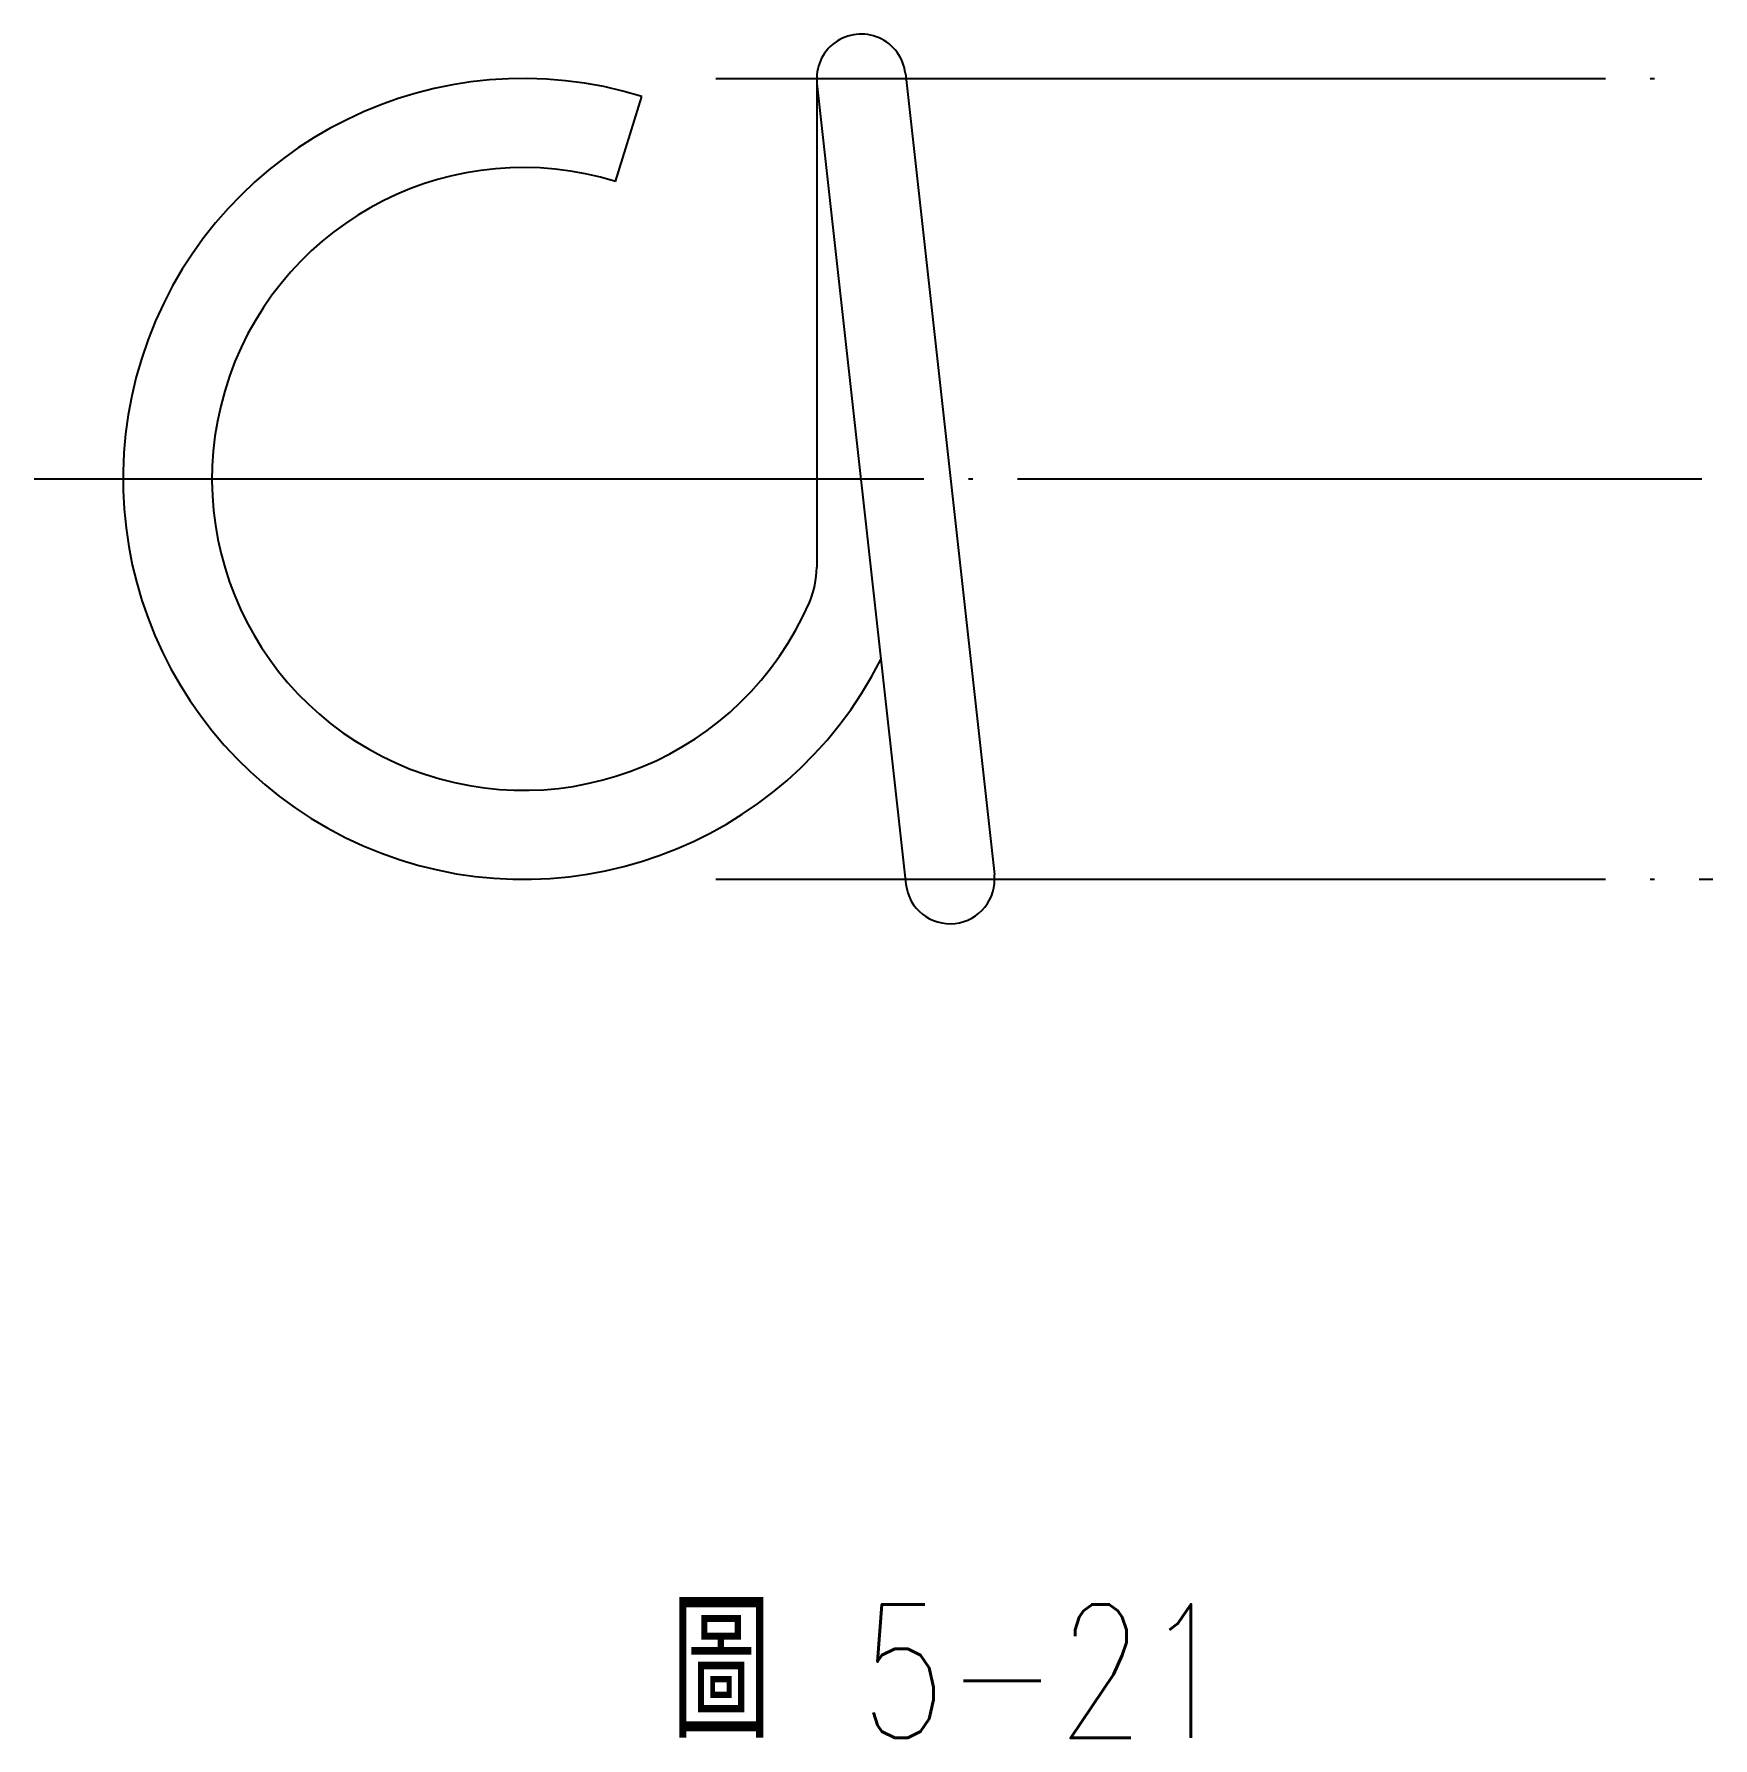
# Model space of a CAD drawing. Extents: x 148.7 to 186.4, y 328.4 to 366.7.
import ezdxf

# ---------------------------------------------------------------- set-up
doc = ezdxf.new("R2010")
doc.units = 0
doc.linetypes.add('中心線', pattern=[22, 20, -1, 0, -1])
doc.layers.add('中心線', color=1, linetype='中心線')
doc.layers.add('輪廓線', color=7, linetype='CONTINUOUS')
doc.styles.add('CNS', font='txt.shx', dxfattribs={"width": 0.75, "height": 3, "bigfont": 'chineset.shx'})

msp = doc.modelspace()

# ---------------------------------------------------------------- linework, layer by layer
at = {"layer": '中心線'}
for p, q in [((163.98, 365.696), (185.258, 365.696)), ((148.657, 356.696), (186.139, 356.696)), ((163.98, 347.696), (186.391, 347.696))]:
    msp.add_line(p, q, dxfattribs=at)
at = {"layer": '輪廓線'}
for p, q in [((168.241, 365.807), (170.241, 347.807)), ((166.247, 365.696), (166.247, 354.712)), ((166.253, 365.586), (168.253, 347.586)), ((161.727, 363.383), (162.319, 365.293))]:
    msp.add_line(p, q, dxfattribs=at)
for centre, radius, start, end in [((167.247, 365.696), 1, 6.3402, 186.3402), ((159.657, 356.696), 9, 72.7974, 333.2128), ((159.657, 356.696), 7, 72.7974, 336.6256), ((164.247, 354.712), 2, 336.6256, 0), ((169.247, 347.696), 1, 186.3402, 6.3402)]:
    msp.add_arc(centre, radius, start, end, dxfattribs=at)

# ---------------------------------------------------------------- texts
at = {"layer": '輪廓線', "style": 'CNS', "width": 0.75}
msp.add_text('圖 5-21', height=3, dxfattribs=at).set_placement((162.976, 328.394))

doc.saveas('drawing.dxf')
